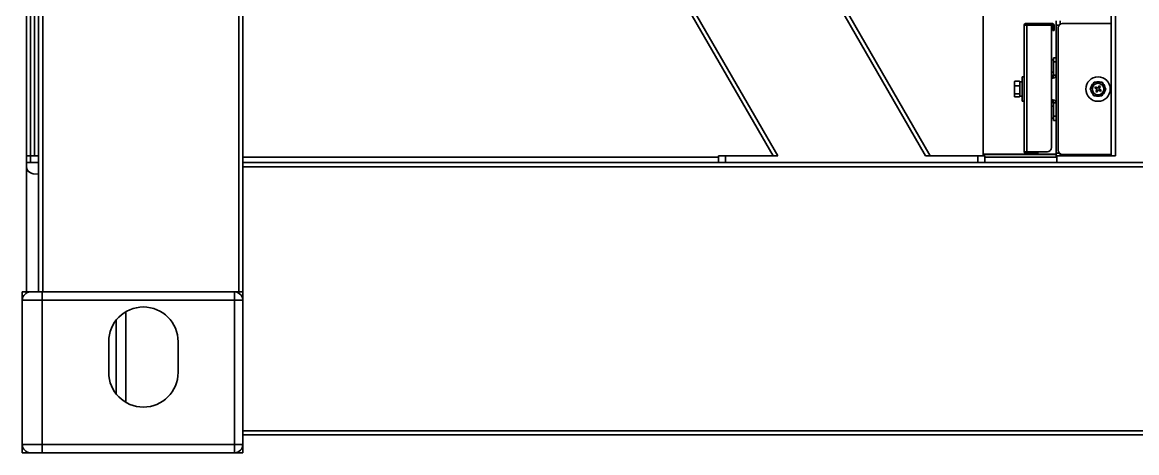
# Model space of a CAD drawing. Header units: millimetres. Extents: x 32496 to 166256, y 3504 to 23939.
# Drawn here: x 36319 to 37138, y 10665 to 10981 of the extents above; entities that cross this region are included whole.
import ezdxf

# ---------------------------------------------------------------- set-up
doc = ezdxf.new("R2010")
doc.units = ezdxf.units.MM
doc.layers.get('0').update_dxf_attribs({"lineweight": 35})

msp = doc.modelspace()

# ---------------------------------------------------------------- linework, layer by layer
at = {"color": 7, "linetype": 'Continuous'}
for p, q in [((36331.352, 13442.575), (36331.352, 10782.575)), ((36322.352, 10877.575), (36322.352, 13396.575)), ((36325.352, 10877.575), (36325.352, 13396.575)), ((37119.352, 13391.575), (37119.352, 10882.575)), ((36486.352, 11748.601), (36986.352, 10882.575)), ((36486.352, 11548.601), (36870.882, 10882.575)), ((36481.352, 11509.039), (36481.352, 10877.575)), ((37025.152, 10882.575), (37025.152, 11264.075)), ((37076.152, 10978.575), (37055.352, 10978.575)), ((37055.352, 10885.575), (37055.352, 10978.575)), ((37076.152, 10979.575), (37056.352, 10979.575)), ((37056.352, 10978.575), (37056.352, 10979.575)), ((37075.352, 10978.575), (37075.352, 10888.575)), ((37076.352, 10974.575), (37076.352, 10978.375)), ((37077.352, 10974.575), (37077.352, 10978.375)), ((37078.852, 10978.575), (37078.852, 10981.575)), ((37078.852, 10978.575), (37081.12, 10978.575)), ((37078.852, 10884.575), (37078.852, 10978.575)), ((37083.352, 10979.575), (37119.352, 10979.575)), ((37076.352, 10974.575), (37077.352, 10974.575)), ((37080.352, 10886.575), (37080.352, 10976.575)), ((37076.852, 10954.575), (37078.852, 10954.575)), ((37076.852, 10941.775), (37076.852, 10954.575)), ((37075.352, 10953.075), (37076.852, 10953.075)), ((37075.352, 10953.075), (37076.852, 10953.075)), ((37051.852, 10937.313), (37048.452, 10937.313)), ((37055.352, 10940.575), (37053.752, 10940.575)), ((37053.752, 10940.575), (37053.752, 10922.575)), ((37075.352, 10944.075), (37076.852, 10944.075)), ((37075.352, 10944.075), (37076.852, 10944.075)), ((37076.652, 10941.575), (37075.352, 10941.575)), ((37076.652, 10939.575), (37075.352, 10939.575)), ((37048.152, 10926.102), (37048.152, 10937.049)), ((37051.852, 10933.886), (37048.452, 10933.886)), ((37052.152, 10926.102), (37052.152, 10937.049)), ((37053.752, 10936.925), (37052.152, 10936.925)), ((37103.829, 10931.678), (37106.804, 10936.626)), ((37106.626, 10926.628), (37103.829, 10931.678)), ((37106.804, 10936.626), (37112.577, 10936.523)), ((37107.201, 10932.435), (37107.717, 10933.292)), ((37108.487, 10931.662), (37107.201, 10932.435)), ((37107.717, 10933.292), (37109.002, 10932.519)), ((37107.885, 10929.691), (37108.658, 10930.976)), ((37108.742, 10929.175), (37107.885, 10929.691)), ((37109.515, 10930.461), (37108.742, 10929.175)), ((37109.688, 10932.69), (37110.461, 10933.976)), ((37111.486, 10929.859), (37110.201, 10930.632)), ((37110.461, 10933.976), (37111.318, 10933.46)), ((37111.318, 10933.46), (37110.545, 10932.175)), ((37110.716, 10931.489), (37112.002, 10930.716)), ((37112.002, 10930.716), (37111.486, 10929.859)), ((37112.399, 10926.525), (37115.374, 10931.473)), ((37112.577, 10936.523), (37115.374, 10931.473)), ((37051.852, 10928.148), (37048.452, 10928.148)), ((37051.852, 10925.838), (37048.452, 10925.838)), ((37053.752, 10926.225), (37052.152, 10926.225)), ((37055.352, 10922.575), (37053.752, 10922.575)), ((37075.352, 10923.575), (37076.652, 10923.575)), ((37075.352, 10921.575), (37076.652, 10921.575)), ((37076.852, 10908.575), (37076.852, 10921.375)), ((37112.399, 10926.525), (37106.626, 10926.628)), ((37075.352, 10919.075), (37076.852, 10919.075)), ((37075.352, 10919.075), (37076.852, 10919.075)), ((37075.352, 10910.075), (37076.852, 10910.075)), ((37075.352, 10910.075), (37076.852, 10910.075)), ((37078.852, 10908.575), (37076.852, 10908.575)), ((36325.352, 10882.575), (36322.352, 10882.575)), ((36331.352, 10882.575), (36325.352, 10882.575)), ((36830.882, 10881.575), (36481.352, 10881.575)), ((36830.882, 10882.575), (36874.346, 10882.575)), ((36830.882, 10877.575), (36830.882, 10882.575)), ((36982.887, 10882.575), (37026.352, 10882.575)), ((37078.852, 10883.575), (37025.152, 10883.575)), ((37026.352, 10877.575), (37026.352, 10882.575)), ((37079.352, 10881.575), (37026.352, 10881.575)), ((37055.352, 10885.575), (37072.352, 10885.575)), ((37056.352, 10885.575), (37056.352, 10884.575)), ((37056.352, 10884.575), (37065.352, 10884.575)), ((37065.352, 10885.575), (37065.352, 10884.575)), ((37081.12, 10884.575), (37078.852, 10884.575)), ((37078.852, 10881.575), (37078.852, 10884.575)), ((37122.352, 10882.575), (37079.352, 10882.575)), ((37079.352, 10882.575), (37079.352, 10877.575)), ((37119.352, 10883.575), (37083.352, 10883.575)), ((36322.352, 10874.855), (36322.352, 10877.575)), ((36322.352, 10877.575), (36331.352, 10877.575)), ((36322.352, 10782.575), (36322.352, 10874.855)), ((36830.882, 10877.575), (36481.352, 10877.575)), ((36481.352, 10677.575), (36481.352, 10877.575)), ((37026.352, 10877.575), (36830.882, 10877.575)), ((37079.352, 10877.575), (37026.352, 10877.575)), ((37259.352, 10877.575), (37079.352, 10877.575)), ((36331.352, 10868.978), (36327.304, 10869.383)), ((36319.352, 10782.575), (36325.352, 10782.575)), ((36319.352, 10782.575), (36319.352, 10776.575)), ((36325.352, 10782.575), (36331.448, 10782.575)), ((36481.352, 10782.575), (36331.352, 10782.575)), ((36319.352, 10776.575), (36319.352, 10670.575)), ((36395.352, 10767.891), (36395.352, 10701.76)), ((36388.352, 10707.926), (36388.352, 10761.725)), ((36382.852, 10746.075), (36382.852, 10723.575)), ((36433.852, 10723.575), (36433.852, 10746.075)), ((38595.352, 10677.575), (36481.352, 10677.575)), ((36481.352, 10670.575), (36481.352, 10677.575)), ((36319.352, 10670.575), (36319.352, 10664.575)), ((36481.352, 10670.575), (36481.352, 10664.575)), ((36325.352, 10664.575), (36319.352, 10664.575)), ((36475.352, 10664.575), (36325.352, 10664.575)), ((36481.352, 10664.575), (36475.352, 10664.575))]:
    msp.add_line(p, q, dxfattribs=at)
at = {"color": 9, "linetype": 'Continuous'}
for p, q in [((36334.352, 13442.575), (36334.352, 10782.575)), ((36478.352, 13442.575), (36478.352, 10782.575)), ((36328.352, 13391.575), (36328.352, 10882.575)), ((37122.352, 13391.575), (37122.352, 10882.575)), ((36486.352, 11742.601), (36982.887, 10882.575)), ((36486.352, 11554.601), (36874.346, 10882.575)), ((37057.352, 10978.575), (37057.352, 10885.575)), ((37076.152, 10978.575), (37076.152, 10979.575)), ((37076.352, 10978.375), (37077.352, 10978.375)), ((37081.852, 10981.575), (37081.852, 10979.166)), ((37078.852, 10951.575), (37076.852, 10951.575)), ((37076.652, 10941.575), (37076.652, 10939.575)), ((37076.852, 10941.775), (37078.852, 10941.775)), ((37076.652, 10921.575), (37076.652, 10923.575)), ((37076.852, 10921.375), (37078.852, 10921.375)), ((37076.852, 10911.575), (37078.852, 10911.575)), ((36835.882, 10877.575), (36835.882, 10882.575)), ((37021.352, 10877.575), (37021.352, 10882.575)), ((37078.852, 10883.775), (37025.152, 10883.775)), ((37081.852, 10883.985), (37081.852, 10882.575)), ((38595.352, 10874.575), (36481.352, 10874.575)), ((36333.852, 10664.575), (36333.852, 10782.575)), ((36475.352, 10664.575), (36475.352, 10782.575)), ((36319.352, 10776.575), (36481.352, 10776.575)), ((38595.352, 10680.575), (36481.352, 10680.575)), ((36481.352, 10670.575), (36319.352, 10670.575))]:
    msp.add_line(p, q, dxfattribs=at)
at = {"color": 7, "linetype": 'Continuous'}
for radius in [9, 4.25]:
    msp.add_circle((37109.602, 10931.575), radius, dxfattribs=at)
for centre, radius, start, end in [((37056.352, 10978.575), 1, 90, 180), ((37076.152, 10978.375), 1.2, 0, 90), ((37076.152, 10978.375), 0.2, 0, 90), ((37083.352, 10976.575), 3, 90, 180), ((37076.652, 10941.775), 2.2, 270, 0), ((37076.652, 10941.775), 0.2, 270, 0), ((37109.602, 10931.575), 5.474, 172.989513, 184.974407), ((37109.602, 10931.575), 5.35, 188.142267, 229.821654), ((37109.602, 10931.575), 5.35, 128.142267, 169.821654), ((37109.602, 10931.575), 5.474, 112.989513, 124.974407), ((37109.602, 10931.575), 5.35, 68.142267, 109.821654), ((37108.229, 10931.234), 0.5, 328.98196, 58.98196), ((37109.26, 10932.948), 0.5, 238.98196, 328.98196), ((37109.943, 10930.203), 0.5, 58.98196, 148.98196), ((37110.974, 10931.917), 0.5, 148.98196, 238.98196), ((37109.602, 10931.575), 5.474, 52.989513, 64.974407), ((37109.602, 10931.575), 5.35, 308.142267, 349.821654), ((37109.602, 10931.575), 5.35, 8.142267, 49.821654), ((37109.602, 10931.575), 5.474, 352.989513, 4.974407), ((37076.652, 10921.375), 2.2, 0, 90), ((37076.652, 10921.375), 0.2, 0, 90), ((37109.602, 10931.575), 5.474, 232.989513, 244.974407), ((37109.602, 10931.575), 5.35, 248.142267, 289.821654), ((37109.602, 10931.575), 5.474, 292.989513, 304.974407), ((37072.352, 10888.575), 3, 270, 0), ((37056.352, 10885.575), 1, 180, 270), ((37083.352, 10886.575), 3, 180, 270), ((36327.852, 10874.855), 5.5, 180, 264.286406), ((36325.352, 10776.575), 6, 90, 180), ((36475.352, 10776.575), 6, 0, 75), ((36408.352, 10746.075), 25.5, 0, 180), ((36408.352, 10723.575), 25.5, 180, 0), ((36325.352, 10670.575), 6, 180, 270), ((36475.352, 10670.575), 6, 270, 0)]:
    msp.add_arc(centre, radius, start, end, dxfattribs=at)
for points, knots in [([(37048.152, 10937.049), (37048.175, 10937.071), (37048.271, 10937.163), (37048.373, 10937.25), (37048.452, 10937.313)], [0, 0, 0, 0, 0.2423832, 1, 1, 1, 1]), ([(37048.452, 10937.313), (37048.425, 10937.281), (37048.32, 10937.154), (37048.221, 10937.022), (37048.152, 10936.921)], [0, 0, 0, 0, 0.2537917, 1, 1, 1, 1]), ([(37052.152, 10937.049), (37052.129, 10937.071), (37052.032, 10937.163), (37051.93, 10937.25), (37051.852, 10937.313)], [0, 0, 0, 0, 0.2423831, 1, 1, 1, 1]), ([(37051.852, 10937.313), (37051.878, 10937.281), (37051.983, 10937.154), (37052.082, 10937.022), (37052.152, 10936.921)], [0, 0, 0, 0, 0.2537909, 1, 1, 1, 1]), ([(37048.152, 10934.278), (37048.174, 10934.244), (37048.269, 10934.11), (37048.372, 10933.981), (37048.452, 10933.886)], [0, 0, 0, 0, 0.2461755, 1, 1, 1, 1]), ([(37052.152, 10934.278), (37052.129, 10934.244), (37052.034, 10934.11), (37051.931, 10933.981), (37051.852, 10933.886)], [0, 0, 0, 0, 0.2461756, 1, 1, 1, 1]), ([(37048.452, 10928.148), (37048.425, 10928.127), (37048.322, 10928.043), (37048.222, 10927.954), (37048.152, 10927.884)], [0, 0, 0, 0, 0.2574331, 1, 1, 1, 1]), ([(37048.152, 10926.102), (37048.175, 10926.079), (37048.271, 10925.988), (37048.373, 10925.901), (37048.452, 10925.838)], [0, 0, 0, 0, 0.2423832, 1, 1, 1, 1]), ([(37051.852, 10928.148), (37051.878, 10928.127), (37051.982, 10928.043), (37052.081, 10927.954), (37052.152, 10927.884)], [0, 0, 0, 0, 0.2574322, 1, 1, 1, 1]), ([(37052.152, 10926.102), (37052.129, 10926.079), (37052.032, 10925.988), (37051.93, 10925.901), (37051.852, 10925.838)], [0, 0, 0, 0, 0.2423831, 1, 1, 1, 1])]:
    msp.add_open_spline(points, degree=3, knots=knots, dxfattribs=at)
for points in [[(37048.452, 10933.886), (37048.344, 10933.671), (37048.243, 10933.453), (37048.152, 10933.23)], [(37051.852, 10933.886), (37051.96, 10933.671), (37052.061, 10933.453), (37052.152, 10933.23)], [(37048.152, 10928.804), (37048.243, 10928.582), (37048.344, 10928.363), (37048.452, 10928.148)], [(37052.152, 10928.804), (37052.061, 10928.582), (37051.96, 10928.363), (37051.852, 10928.148)]]:
    msp.add_open_spline(points, degree=3, dxfattribs=at)

doc.saveas('drawing.dxf')
